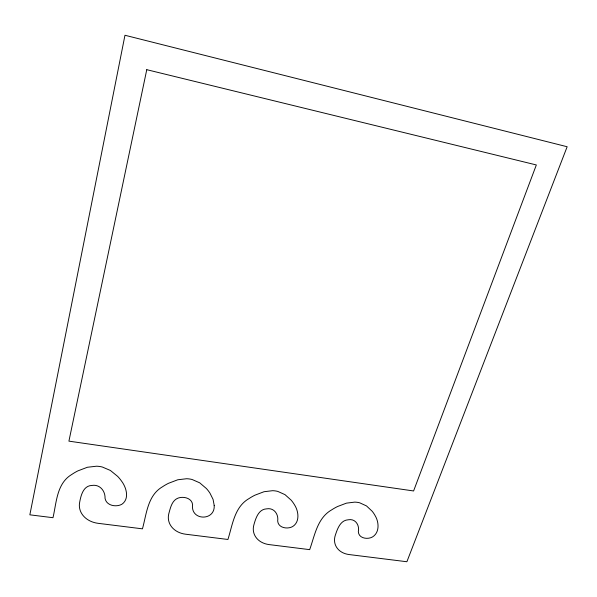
<?xml version="1.0" encoding="UTF-8"?>
<svg xmlns="http://www.w3.org/2000/svg" width="597" height="597" viewBox="0 0 597 597"><rect width="100%" height="100%" fill="white"/><g stroke="black" fill="none" stroke-linecap="round" stroke-linejoin="round"><path stroke-width="0.9" d="M214.189 505.368C215.33 521.285 190.316 520.905 192.6 504.652C191.846 498.077 183.667 496.167 178.294 498.017C171.899 500.286 170.451 507.786 168.839 513.554A22.208 18.074 -10.3 0 0 185.577 534.203L227.927 539.472C232.584 524.815 234.405 506.898 249.113 498.517A46.454 37.38 -15.6 0 1 254.919 495.189L264.023 491.727L272.568 490.689A21.925 17.843 -15.4 0 1 277.814 491.421L284.978 494.629L291.157 500.159A46.782 37.798 -14.2 0 1 294.418 504.681C298.634 511.084 300.112 521.86 292.672 526.539C287.545 529.472 278.217 528.032 277.68 521.017C278.739 514.278 274.001 507.45 266.643 508.853C258.561 509.241 255.807 518.077 253.964 524.562A21.582 17.38 -15.5 0 0 269.157 544.598L309.679 549.643C314.813 535.322 317.335 517.92 331.82 509.771A45.357 35.835 -20 0 1 337.544 506.525L346.454 503.144L354.715 502.122A21.402 17.097 -20.1 0 1 359.73 502.816L366.491 505.92L372.2 511.286A45.633 36.26 -18.9 0 1 375.14 515.674C379.05 522.121 379.759 532.509 372.535 536.927C367.677 539.785 358.536 538.449 358.342 531.591C359.692 525.181 355.387 518.36 348.245 519.786C340.35 520.241 337.462 528.763 335.372 535.084A21.074 16.664 -20 0 0 349.133 554.553L406.885 561.74L567.15 146.743L124.967 35.26L29.85 514.823L52.984 517.703C56.581 502.361 56.67 483.354 71.894 474.391A49.424 40.275 -4.5 0 1 77.856 470.891L87.386 467.264L96.55 466.205A23.365 19.231 -3.6 0 1 102.303 467.011L110.385 470.451L117.616 476.346A49.924 40.633 -3 0 1 121.579 481.152C126.422 487.473 129.713 498.995 121.818 504.301C116.102 507.428 106.356 505.711 105.05 498.383C105.393 490.965 99.774 484.085 91.908 485.443C83.379 485.682 80.976 495.219 79.714 502.025A22.97 18.723 -4.5 0 0 98.132 523.323L142.452 528.838C146.608 513.838 147.608 495.383 162.563 486.734A47.782 38.88 -10.3 0 1 168.444 483.324L177.757 479.779L186.607 478.734A22.567 18.559 -9.7 0 1 192.092 479.495L199.697 482.816L206.383 488.525A48.193 39.268 -8.8 0 1 209.98 493.189L213.062 499.376L214.189 505.368M146.765 69.685L68.916 441.146L413.594 490.965L536.337 164.951L146.765 69.685"/></g></svg>
